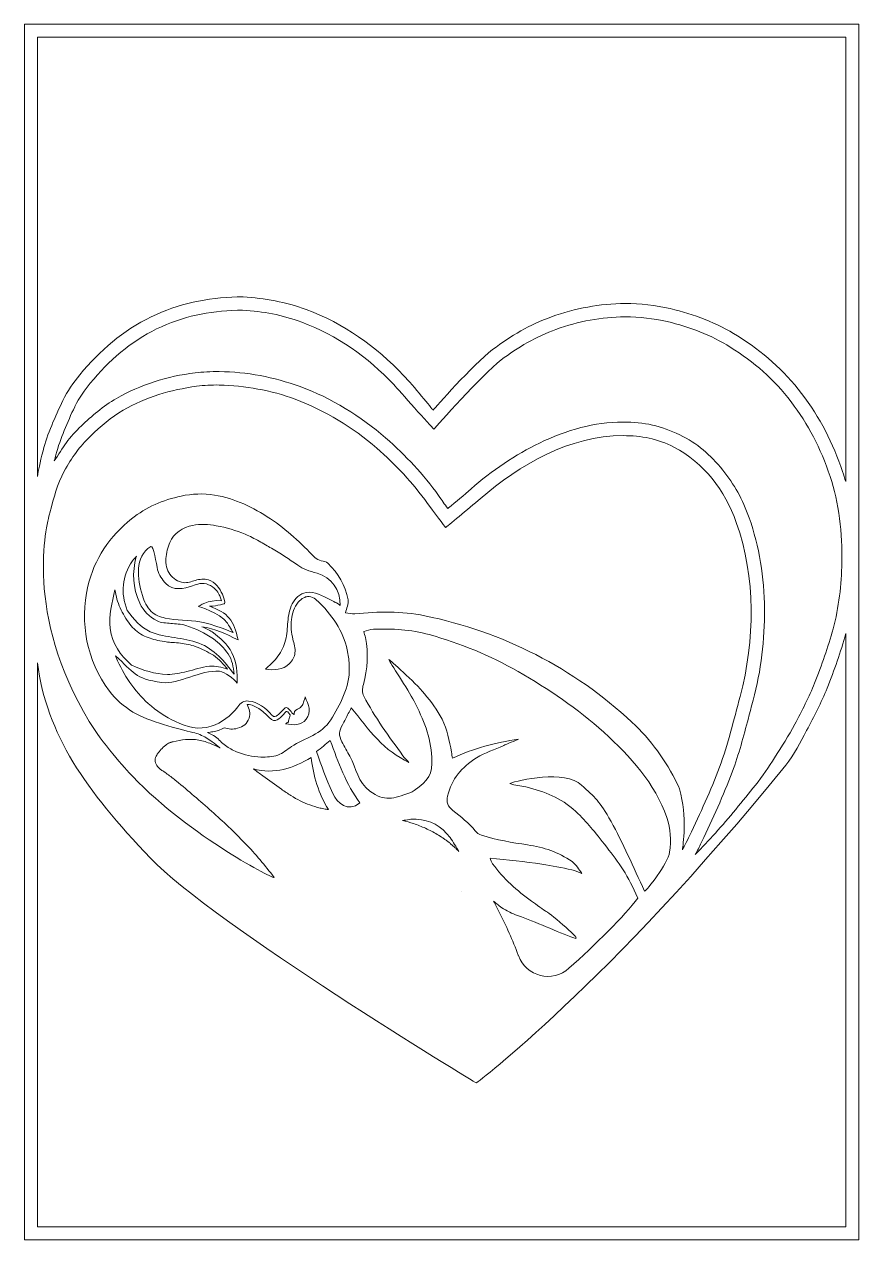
# Model space of a CAD drawing. Header units: millimetres. Extents: x 31 to 886, y -1164 to 562.
# Drawn here: x 31 to 417, y 0 to 562 of the extents above; entities that cross this region are included whole.
import ezdxf

# ---------------------------------------------------------------- set-up
doc = ezdxf.new("R2010")
doc.units = ezdxf.units.MM
doc.header["$MEASUREMENT"] = 0
doc.layers.add('Layer 6', color=7, linetype='Continuous')

msp = doc.modelspace()

# ---------------------------------------------------------------- linework, layer by layer
at = {"layer": 'Layer 6', "lineweight": 0}
msp.add_lwpolyline([(31.47, 561.66), (31.47, 0.43), (416.77, 0.43), (416.77, 561.66), (31.47, 561.66)], dxfattribs=at)
for points, knots in [([(410.77, 555.66), (410.77, 555.66), (410.77, 350.51), (410.77, 350.51), (410.33, 352.04), (409.87, 353.57), (409.35, 355.1), (404.99, 368.05), (398.78, 380.3), (390.43, 391.2), (382.27, 401.83), (372.2, 410.67), (360.82, 417.77), (351.24, 423.75), (340.72, 427.85), (329.74, 430.36), (322.83, 431.94), (315.96, 432.74), (308.92, 432.7), (297.16, 432.63), (285.93, 430.55), (274.83, 426.56), (265.06, 423.04), (256.01, 417.8), (247.72, 411.47), (238.32, 404.27), (221.1, 384.45), (220.21, 383.55), (219.74, 383.94), (210.92, 394.98), (206.59, 399.51), (193.87, 412.82), (178.94, 423.51), (161.56, 429.96), (152.24, 433.43), (142.39, 435.18), (132.47, 435.77), (131.58, 435.83), (130.66, 435.86), (129.78, 435.83), (115.95, 435.43), (102.53, 432.6), (90.04, 426.61), (76.96, 420.34), (66.25, 410.88), (57.06, 399.85), (54.04, 396.23), (51.21, 392.16), (49.23, 388), (45.68, 380.52), (42.02, 372.46), (40.07, 364.73), (38.6, 358.93), (37.88, 355.68), (37.47, 352.92), (37.47, 352.92), (37.47, 555.66), (37.47, 555.66), (37.47, 555.66), (410.77, 555.66), (410.77, 555.66)], [0, 0, 0, 0, 1, 1, 1, 2, 2, 2, 3, 3, 3, 4, 4, 4, 5, 5, 5, 6, 6, 6, 7, 7, 7, 8, 8, 8, 9, 9, 9, 10, 10, 10, 11, 11, 11, 12, 12, 12, 13, 13, 13, 14, 14, 14, 15, 15, 15, 16, 16, 16, 17, 17, 17, 18, 18, 18, 19, 19, 19, 20, 20, 20, 20]), ([(344.07, 183.74), (344.13, 183.86), (344.25, 184.11), (344.3, 184.23), (349.27, 194.77), (354.31, 205.58), (358.37, 216.39), (361.48, 224.66), (363.58, 232.8), (365.81, 241.19), (366.56, 244.01), (367.26, 246.71), (368.02, 249.52), (371.66, 263.05), (373.44, 277.81), (373.26, 291.6), (373.08, 306.14), (370.83, 320.6), (366.2, 333.71), (363.13, 342.38), (359.24, 349.27), (354, 355.79), (348.22, 363), (342.2, 368.17), (334.12, 372.05), (325.49, 376.19), (317.91, 378.06), (307.78, 378.01), (294.67, 377.95), (282.03, 374.39), (269.3, 368.29), (258.74, 363.23), (246.97, 355.32), (237.78, 347.14), (234.59, 344.3), (230.65, 341.09), (227.36, 338.32), (227.25, 338.22), (227.08, 338.12), (227, 338), (225.4, 340.19), (224.4, 341.76), (222.77, 344.01), (215.58, 354.01), (207.79, 362.33), (198.24, 370.74), (187.07, 380.57), (172.99, 389.21), (158.83, 394.33), (146.45, 398.8), (134.31, 401.11), (121.46, 401.31), (117.54, 401.37), (113.9, 401.1), (110.3, 400.69), (97.47, 399.2), (84.96, 395.19), (74.03, 388.94), (67.7, 385.32), (62.52, 380.65), (57.78, 376.27), (52.06, 370.99), (49.21, 366.18), (45.22, 360.02), (45.54, 361.06), (45.7, 361.89), (45.98, 362.92), (48.08, 370.58), (51.35, 377.84), (54.68, 385.06), (54.72, 385.14), (54.8, 385.32), (54.84, 385.41), (56.57, 388.99), (59.48, 392.95), (61.9, 395.94), (70.27, 406.28), (80.85, 415.41), (92.53, 420.96), (104.91, 426.84), (116.48, 429.29), (129.81, 429.63), (130.66, 429.65), (131.36, 429.63), (132.24, 429.58), (141.87, 429.02), (150.28, 427.54), (159.55, 424.12), (175.77, 418.15), (190.08, 407.98), (202.03, 395.28), (204.58, 392.57), (219.05, 376.12), (220.58, 374.7), (222, 376.25), (242.39, 399.5), (251.71, 406.72), (258.92, 412.3), (268.14, 417.61), (276.97, 420.78), (287.37, 424.52), (297.96, 426.51), (308.88, 426.54), (315.51, 426.56), (321.98, 425.79), (328.34, 424.36), (338.63, 422.03), (348.67, 418.11), (357.47, 412.57), (368.53, 405.61), (377.57, 397.86), (385.54, 387.37), (393.51, 376.88), (399.09, 366.09), (403.58, 352.81), (407.62, 340.85), (409.31, 326.42), (409.01, 313), (408.78, 303.06), (407.67, 292.29), (404.93, 282.5), (402.53, 273.91), (399.78, 265.84), (396.38, 257.36), (393.91, 251.21), (390.53, 244.61), (387.23, 238.46), (384.4, 233.21), (381.32, 228.18), (377.91, 222.93), (375.19, 218.74), (372.43, 214.54), (369.04, 210.29), (363.22, 202.99), (356.94, 195.24), (350.57, 188.16), (347.6, 184.85), (344.42, 181.49), (341.32, 178.29), (342.3, 180.07), (343.2, 181.89), (344.07, 183.74)], [0, 0, 0, 0, 1, 1, 1, 2, 2, 2, 3, 3, 3, 4, 4, 4, 5, 5, 5, 6, 6, 6, 7, 7, 7, 8, 8, 8, 9, 9, 9, 10, 10, 10, 11, 11, 11, 12, 12, 12, 13, 13, 13, 14, 14, 14, 15, 15, 15, 16, 16, 16, 17, 17, 17, 18, 18, 18, 19, 19, 19, 20, 20, 20, 21, 21, 21, 22, 22, 22, 23, 23, 23, 24, 24, 24, 25, 25, 25, 26, 26, 26, 27, 27, 27, 28, 28, 28, 29, 29, 29, 30, 30, 30, 31, 31, 31, 32, 32, 32, 33, 33, 33, 34, 34, 34, 35, 35, 35, 36, 36, 36, 37, 37, 37, 38, 38, 38, 39, 39, 39, 40, 40, 40, 41, 41, 41, 42, 42, 42, 43, 43, 43, 44, 44, 44, 45, 45, 45, 46, 46, 46, 47, 47, 47, 47]), ([(334.64, 206.16), (334.27, 207.8), (333.72, 209.42), (332.97, 210.94), (327.69, 221.63), (320.79, 231.27), (312.01, 239.45), (285.31, 264.3), (252.18, 281.28), (216.37, 288.52), (205.37, 290.75), (195.06, 290.45), (184.02, 289.48), (182.63, 289.36), (181.17, 289.64), (179.79, 289.94), (180.13, 291.72), (181.3, 294.14), (180.95, 295.88), (179.55, 302.94), (176.49, 307.76), (171.61, 312.88), (170.85, 313.67), (169.58, 313.55), (168.59, 313.93), (167.6, 314.31), (166.34, 314.68), (165.59, 315.44), (159.23, 321.9), (152.65, 328.35), (145.1, 333.32), (137.05, 338.61), (128.77, 342.74), (119.22, 344.27), (114.1, 345.1), (108.95, 344.89), (103.83, 343.8), (95.44, 342.01), (87.7, 338.72), (80.94, 333.3), (71.02, 325.34), (63.61, 314.66), (60.8, 302.25), (56.9, 285.08), (60.2, 267.94), (70.72, 253.76), (73.62, 249.85), (77.41, 246.63), (81.61, 244.07), (88.62, 239.8), (103.13, 236.1), (109.31, 234.66), (111.48, 234.15), (113.56, 233.31), (115.46, 232.14), (116.39, 231.56), (117.3, 230.96), (118.19, 230.31), (119.39, 229.44), (120.54, 228.47), (121.72, 227.57), (121.76, 227.54), (121.78, 227.5), (121.82, 227.48), (120.46, 228.15), (119.2, 228.85), (117.77, 229.4), (115.9, 230.12), (113.94, 230.78), (111.95, 231.12), (109.95, 231.47), (107.89, 231.54), (105.89, 231.4), (103.89, 231.26), (102.04, 230.8), (100.1, 230.37), (99.86, 230.31), (99.65, 230.24), (99.41, 230.17), (99.32, 230.15), (99.16, 230.1), (99.08, 230.08), (99.01, 230.06), (98.96, 230.05), (98.91, 230.03), (98.85, 230.01), (98.83, 230.01), (98.78, 229.99), (98.73, 229.98), (98.61, 229.94), (98.57, 229.92), (98.21, 229.79), (97.78, 229.56), (97.5, 229.37), (97.22, 229.19), (96.97, 229.02), (96.77, 228.84), (95.95, 228.15), (95.26, 227.49), (94.54, 226.72), (94.18, 226.33), (93.9, 226.03), (93.55, 225.58), (93.21, 225.13), (92.92, 224.82), (92.56, 224.22), (92.21, 223.62), (91.84, 222.67), (91.85, 221.86), (91.85, 221.05), (92.16, 220.07), (92.57, 219.43), (92.97, 218.78), (93.44, 218.36), (93.93, 217.91), (94.43, 217.47), (94.84, 217.25), (95.37, 216.9), (96.07, 216.43), (96.75, 215.98), (97.45, 215.46), (98.85, 214.4), (100.3, 213.34), (101.67, 212.21), (107.16, 207.67), (112.64, 202.98), (117.94, 198.26), (123.24, 193.53), (128.42, 188.63), (133.3, 183.56), (138.19, 178.5), (142.58, 173.24), (146.78, 167.7), (147.83, 166.31), (108.03, 186.47), (81.5, 214.3), (78, 217.97), (67.11, 230.22), (61.4, 239.7), (31.41, 289.44), (41.52, 329.74), (43.18, 336.09), (45.15, 343.68), (46.53, 348.94), (49.86, 355.25), (53.2, 361.55), (56.98, 366.65), (61.94, 371.54), (66.57, 376.1), (71.51, 380.2), (77.09, 383.44), (87.58, 389.52), (98.99, 392.9), (110.96, 394.5), (114.43, 394.96), (117.93, 395.17), (121.4, 395.08), (133.5, 394.75), (145.2, 392.71), (156.56, 388.49), (170.47, 383.34), (183.02, 375.65), (194.21, 365.94), (202.96, 358.34), (210.79, 349.83), (217.64, 340.45), (220.15, 337), (225.72, 329.52), (226, 329.34), (226.42, 329.6), (236.78, 338.14), (241.99, 342.59), (260.38, 358.32), (282.94, 371.73), (308.02, 371.71), (316.34, 371.71), (323.88, 370.35), (331.42, 366.41), (345.43, 359.08), (354.93, 346.59), (360.25, 331.62), (369.3, 306.14), (368.92, 277.26), (361.99, 251.31), (358.99, 240.07), (356.47, 229.37), (352.51, 218.64), (348.48, 207.73), (343.52, 197.39), (338.64, 186.86), (337.63, 184.68), (335.34, 180.52), (335.34, 180.52), (335.34, 180.52), (337.6, 193.22), (334.64, 206.16)], [0, 0, 0, 0, 1, 1, 1, 2, 2, 2, 3, 3, 3, 4, 4, 4, 5, 5, 5, 6, 6, 6, 7, 7, 7, 8, 8, 8, 9, 9, 9, 10, 10, 10, 11, 11, 11, 12, 12, 12, 13, 13, 13, 14, 14, 14, 15, 15, 15, 16, 16, 16, 17, 17, 17, 18, 18, 18, 19, 19, 19, 20, 20, 20, 21, 21, 21, 22, 22, 22, 23, 23, 23, 24, 24, 24, 25, 25, 25, 26, 26, 26, 27, 27, 27, 28, 28, 28, 29, 29, 29, 30, 30, 30, 31, 31, 31, 32, 32, 32, 33, 33, 33, 34, 34, 34, 35, 35, 35, 36, 36, 36, 37, 37, 37, 38, 38, 38, 39, 39, 39, 40, 40, 40, 41, 41, 41, 42, 42, 42, 43, 43, 43, 44, 44, 44, 45, 45, 45, 46, 46, 46, 47, 47, 47, 48, 48, 48, 49, 49, 49, 50, 50, 50, 51, 51, 51, 52, 52, 52, 53, 53, 53, 54, 54, 54, 55, 55, 55, 56, 56, 56, 57, 57, 57, 58, 58, 58, 59, 59, 59, 60, 60, 60, 61, 61, 61, 62, 62, 62, 63, 63, 63, 64, 64, 64, 65, 65, 65, 65]), ([(134.39, 247.59), (134.7, 247.59), (135.02, 247.65), (135.33, 247.57), (137.17, 247.11), (138.8, 246.43), (140.35, 245.33), (142.15, 244.05), (143.54, 242.36), (145.2, 240.93), (145.6, 240.59), (146.03, 240.26), (146.54, 240.17), (148.72, 239.75), (151.06, 242.89), (152.29, 244.28), (152.71, 244.75), (153.44, 243.66), (153.69, 243.39), (153.87, 243.19), (154.06, 242.99), (154.14, 242.73), (154.28, 242.33), (153.99, 241.92), (153.85, 241.54), (153.62, 240.9), (153.48, 240.22), (153.39, 239.55), (152.96, 239.22), (152.48, 238.96), (152.09, 238.58), (155.71, 238.12), (159.12, 237.59), (161.62, 240.81), (164.22, 244.14), (162.63, 247.6), (161.08, 251.05), (161.21, 250.75), (160.73, 249.94), (160.63, 249.64), (160.42, 248.95), (160.28, 248.26), (159.97, 247.6), (159.64, 246.91), (159.14, 246.27), (158.47, 245.89), (157.08, 245.09), (156.13, 245.05), (156.05, 243.22), (156.05, 243.14), (156.1, 243.06), (156.09, 242.99), (156.07, 242.92), (156.05, 242.99), (156.01, 242.99), (155.96, 242.99), (155.93, 242.98), (155.88, 243.01), (155.83, 243.04), (155.8, 243.05), (155.75, 243.1), (155.63, 243.26), (155.54, 243.34), (155.33, 243.44), (154.98, 243.61), (154.77, 243.91), (154.69, 244.3), (154.68, 244.34), (154.65, 244.37), (154.63, 244.39), (154.45, 244.59), (154.28, 244.78), (154.09, 244.96), (153.5, 245.49), (152.75, 246.65), (151.93, 245.96), (150.81, 245.03), (149.87, 243.92), (148.78, 242.97), (148.21, 242.47), (147.35, 241.73), (146.54, 242.05), (146.24, 242.17), (146.02, 242.42), (145.8, 242.66), (143.04, 245.71), (139.27, 248.86), (134.99, 249.17), (134.02, 249.24), (133.01, 249.15), (132.16, 248.67), (131.25, 248.15), (130.63, 247.25), (130, 246.42), (126.94, 242.41), (122.56, 239.07), (117.73, 237.51), (112.1, 235.68), (106.42, 237.1), (101.27, 239.64), (96.74, 241.88), (92.41, 244.59), (88.66, 248), (82.14, 253.93), (77.32, 261.12), (73.85, 269.22), (73.75, 269.45), (73.81, 269.79), (73.53, 269.99), (82.06, 262.58), (82.19, 259.42), (94.97, 257.73), (102.71, 256.71), (112.74, 263.65), (121.6, 262.92), (124.11, 262.71), (128.17, 259.5), (129.74, 257.36), (129.9, 262.17), (129.53, 267.11), (127.3, 271.43), (125.08, 275.76), (121.96, 278.22), (118.12, 281.05), (116.79, 282.03), (114.97, 282.79), (113.43, 283.5), (119.44, 282.47), (124.72, 280.19), (130.11, 277.4), (128.3, 286.2), (125.58, 290.03), (116.87, 292.95), (116.84, 292.96), (116.9, 293.02), (116.98, 292.99), (118.07, 292.69), (123.87, 294.07), (123.87, 294.07), (124.54, 294.23), (123.07, 298.04), (122.89, 298.45), (121.7, 301.26), (119.5, 304.17), (116.47, 305.11), (114.49, 305.73), (112.37, 305.42), (110.42, 304.88), (108.57, 304.36), (106.84, 303.56), (104.86, 303.89), (102.41, 304.29), (100.12, 305.66), (98.69, 307.69), (97.2, 309.79), (96.66, 312.44), (96.8, 315), (96.93, 317.56), (97.69, 320.04), (98.63, 322.43), (100.31, 326.72), (104.76, 329.4), (109.13, 330.29), (112.73, 331.01), (116.47, 330.71), (120.09, 330.08), (124.69, 329.29), (129.19, 327.96), (133.48, 326.15), (135.65, 325.23), (137.76, 324.2), (139.81, 323.04), (140.84, 322.46), (141.84, 321.86), (142.83, 321.22), (143.73, 320.64), (144.64, 320.27), (145.55, 319.74), (149.71, 317.3), (153.74, 314.65), (157.7, 311.91), (160.29, 310.11), (162.87, 309.2), (166.67, 308.17), (173.37, 306.35), (177.28, 300.46), (177.36, 293.24), (177.36, 293.54), (175.35, 294.54), (175.05, 294.72), (174.24, 295.19), (173.41, 295.62), (172.57, 296.04), (169.3, 297.69), (165.43, 299.97), (161.62, 299.31), (158.77, 298.81), (156.44, 296.63), (155.12, 294.08), (153.81, 291.52), (153.37, 288.62), (153.11, 285.76), (152.86, 282.9), (152.76, 280.01), (152.06, 277.23), (151.39, 274.56), (150.15, 272.04), (148.52, 269.81), (147.69, 268.67), (146.76, 267.61), (145.75, 266.63), (145.26, 266.16), (144.75, 265.7), (144.22, 265.27), (144.04, 265.13), (142.89, 263.9), (142.79, 263.92), (146.79, 263.31), (150.86, 263.48), (153.92, 266.46), (155.28, 267.79), (156.23, 269.56), (156.42, 271.45), (156.65, 273.55), (155.96, 275.63), (155.46, 277.68), (154.75, 280.64), (154.42, 283.73), (154.82, 286.76), (155.18, 289.51), (156.01, 292.68), (157.87, 294.82), (158.61, 295.67), (159.54, 296.36), (160.56, 296.87), (161.06, 297.12), (161.59, 297.34), (162.15, 297.42), (163.23, 297.58), (164.33, 297.23), (165.26, 296.65), (166.19, 296.08), (166.97, 295.3), (167.73, 294.52), (170.98, 291.18), (174.12, 287.67), (176.39, 283.58), (178.55, 279.67), (180.1, 275.5), (180.87, 271.1), (181.27, 268.88), (181.47, 266.62), (181.52, 264.37), (181.7, 255.52), (177.15, 247.32), (172.92, 240.43), (168.92, 233.93), (160.87, 232.01), (154.78, 228.1), (152.66, 226.75), (150.98, 225.03), (148.53, 224.21), (146.02, 223.37), (143.32, 223.23), (140.69, 223.32), (136.89, 223.46), (133, 224.24), (129.45, 225.74), (127.63, 226.5), (125.89, 227.46), (124.27, 228.61), (122.6, 229.79), (121.36, 231.4), (119.74, 232.62), (119.69, 232.66), (119.65, 232.69), (119.6, 232.73), (118.44, 233.55), (117.24, 234.05), (115.98, 234.67), (116.41, 234.46), (117.98, 234.93), (118.48, 235.01), (119.36, 235.15), (120.23, 235.35), (121.08, 235.61), (122.03, 235.89), (122.87, 236.37), (123.77, 236.76), (125.82, 236.23), (127.88, 235.95), (129.93, 236.57), (132.6, 237.37), (134.25, 238.63), (135.2, 241.27), (135.99, 243.49), (135.26, 245.5), (134.39, 247.59)], [0, 0, 0, 0, 1, 1, 1, 2, 2, 2, 3, 3, 3, 4, 4, 4, 5, 5, 5, 6, 6, 6, 7, 7, 7, 8, 8, 8, 9, 9, 9, 10, 10, 10, 11, 11, 11, 12, 12, 12, 13, 13, 13, 14, 14, 14, 15, 15, 15, 16, 16, 16, 17, 17, 17, 18, 18, 18, 19, 19, 19, 20, 20, 20, 21, 21, 21, 22, 22, 22, 23, 23, 23, 24, 24, 24, 25, 25, 25, 26, 26, 26, 27, 27, 27, 28, 28, 28, 29, 29, 29, 30, 30, 30, 31, 31, 31, 32, 32, 32, 33, 33, 33, 34, 34, 34, 35, 35, 35, 36, 36, 36, 37, 37, 37, 38, 38, 38, 39, 39, 39, 40, 40, 40, 41, 41, 41, 42, 42, 42, 43, 43, 43, 44, 44, 44, 45, 45, 45, 46, 46, 46, 47, 47, 47, 48, 48, 48, 49, 49, 49, 50, 50, 50, 51, 51, 51, 52, 52, 52, 53, 53, 53, 54, 54, 54, 55, 55, 55, 56, 56, 56, 57, 57, 57, 58, 58, 58, 59, 59, 59, 60, 60, 60, 61, 61, 61, 62, 62, 62, 63, 63, 63, 64, 64, 64, 65, 65, 65, 66, 66, 66, 67, 67, 67, 68, 68, 68, 69, 69, 69, 70, 70, 70, 71, 71, 71, 72, 72, 72, 73, 73, 73, 74, 74, 74, 75, 75, 75, 76, 76, 76, 77, 77, 77, 78, 78, 78, 79, 79, 79, 80, 80, 80, 81, 81, 81, 82, 82, 82, 83, 83, 83, 84, 84, 84, 85, 85, 85, 86, 86, 86, 87, 87, 87, 88, 88, 88, 89, 89, 89, 90, 90, 90, 91, 91, 91, 92, 92, 92, 93, 93, 93, 94, 94, 94, 95, 95, 95, 96, 96, 96, 97, 97, 97, 98, 98, 98, 99, 99, 99, 99]), ([(89.86, 320.58), (91, 321.31), (92.4, 312.28), (92.96, 309.79), (93.47, 307.5), (95.22, 305.06), (96.79, 303.38), (99.96, 300), (105.13, 300.97), (109.08, 302.33), (110.2, 302.72), (111.31, 303.17), (112.48, 303.39), (115.27, 303.93), (117.93, 302.49), (119.83, 300.54), (120.48, 299.86), (121.02, 299.08), (121.45, 298.25), (121.59, 297.98), (122.43, 295.46), (122.48, 295.46), (116.27, 296.1), (111.86, 292.82), (111.86, 292.82), (111.86, 292.82), (121.55, 290.15), (125.19, 285.19), (125.59, 284.64), (127.8, 280.79), (127.8, 280.79), (127.8, 280.79), (118.24, 284.88), (112.48, 285.76), (107.5, 286.52), (101.64, 286.43), (96.46, 287.49), (94.13, 287.97), (91.77, 288.73), (90.01, 290.55), (88.06, 292.57), (86.74, 295.13), (85.94, 297.89), (83.68, 305.74), (82.06, 315.57), (89.86, 320.58)], [0, 0, 0, 0, 1, 1, 1, 2, 2, 2, 3, 3, 3, 4, 4, 4, 5, 5, 5, 6, 6, 6, 7, 7, 7, 8, 8, 8, 9, 9, 9, 10, 10, 10, 11, 11, 11, 12, 12, 12, 13, 13, 13, 14, 14, 14, 15, 15, 15, 15]), ([(84.73, 294.41), (86.61, 290.37), (88.93, 288.39), (92.83, 286.13), (94.38, 285.23), (97.06, 285.23), (99.08, 285), (101.31, 284.74), (103.74, 284.8), (106.02, 284.06), (110.58, 282.6), (114.83, 280.69), (118.8, 277.84), (121.43, 275.94), (123.72, 273.73), (125.56, 270.94), (127.4, 268.15), (127.99, 264.84), (128.26, 261.56), (123.95, 267.55), (119.07, 273.17), (112.09, 275.89), (104.65, 278.78), (96.93, 278.06), (89.61, 281.19), (85.02, 283.16), (82.01, 286.96), (79.03, 290.87), (79, 290.91), (78.98, 290.98), (78.96, 291.03), (75.76, 299.15), (76.56, 306.62), (81.37, 313.91), (81.91, 314.73), (82.63, 315.29), (83.23, 316.05), (83.23, 315.99), (83.16, 315.93), (83.14, 315.87), (81.13, 308.37), (81.46, 301.44), (84.73, 294.41)], [0, 0, 0, 0, 1, 1, 1, 2, 2, 2, 3, 3, 3, 4, 4, 4, 5, 5, 5, 6, 6, 6, 7, 7, 7, 8, 8, 8, 9, 9, 9, 10, 10, 10, 11, 11, 11, 12, 12, 12, 13, 13, 13, 14, 14, 14, 14]), ([(80.1, 284.65), (81.74, 282.51), (83.71, 280.9), (86, 279.62), (88.29, 278.35), (90.62, 277.79), (93.11, 277.11), (94.39, 276.77), (95.62, 276.69), (96.97, 276.47), (97.69, 276.36), (98.25, 276.31), (99.16, 276.22), (100.06, 276.14), (101.56, 276.09), (102.58, 276.1), (105, 275.68), (107.41, 275.38), (109.73, 274.62), (112.52, 273.71), (115.06, 272.36), (117.63, 270.98), (118.03, 270.77), (118.45, 270.6), (118.82, 270.33), (120.09, 269.37), (121.28, 268.34), (122.4, 267.21), (123.45, 266.16), (124.38, 264.98), (125.31, 263.84), (122.56, 264.82), (119.77, 265.53), (116.87, 265.26), (113.23, 264.92), (109.96, 263.6), (106.46, 262.81), (103.44, 262.12), (100.59, 261.37), (97.47, 261.47), (91.6, 261.64), (86.38, 263.28), (81.05, 265.68), (81.02, 265.69), (80.96, 265.7), (80.93, 265.73), (75.59, 270.57), (72.07, 275.34), (71.11, 282.62), (70.3, 288.75), (71.88, 294.57), (73.27, 300.51), (73.84, 297.66), (74.41, 294.82), (75.66, 292.18), (76.92, 289.55), (78.34, 286.93), (80.1, 284.65)], [0, 0, 0, 0, 1, 1, 1, 2, 2, 2, 3, 3, 3, 4, 4, 4, 5, 5, 5, 6, 6, 6, 7, 7, 7, 8, 8, 8, 9, 9, 9, 10, 10, 10, 11, 11, 11, 12, 12, 12, 13, 13, 13, 14, 14, 14, 15, 15, 15, 16, 16, 16, 17, 17, 17, 18, 18, 18, 19, 19, 19, 19]), ([(263.02, 209.47), (272.02, 207.23), (278.88, 204.77), (286.09, 198.13), (291.7, 192.98), (294.3, 189.33), (300.43, 181.62), (305.74, 174.95), (310.46, 168.44), (314.69, 158.21), (309.01, 150.04), (294.66, 136.37), (282.97, 125.78), (275.33, 118.85), (263.11, 121.91), (259.6, 131.6), (259.58, 131.67), (259.55, 131.74), (259.53, 131.81), (258.26, 135.27), (256.83, 138.66), (255.36, 142.03), (253.88, 145.4), (252.26, 148.7), (250.62, 152), (249.81, 153.62), (248.97, 155.22), (248.05, 156.82), (249.9, 155.56), (250.54, 154.37), (252.68, 153.27), (255.37, 151.89), (255.79, 151.3), (259.62, 149.97), (267.1, 147.37), (277.72, 142.49), (285.2, 139.76), (290.34, 137.88), (274.5, 150.77), (272.47, 151.96), (271.26, 152.67), (267.84, 155.17), (265.66, 156.77), (259.17, 161.5), (252.55, 167.18), (247.72, 173.95), (247.2, 174.67), (246.9, 175.83), (246.52, 176.63), (254.52, 175.9), (262.56, 174.97), (270.5, 173.83), (275.18, 173.17), (279.69, 172.16), (284.28, 171.18), (285.89, 170.83), (287.36, 170.03), (288.92, 169.56), (287.56, 171.36), (286.25, 173.72), (284.4, 175.01), (278.07, 179.44), (271.36, 181.65), (263.84, 182.74), (256.55, 183.81), (249.6, 185.09), (242.61, 187.17), (241.41, 187.53), (240.35, 188.31), (239.65, 189.19), (236.7, 192.9), (232.98, 195.77), (229.4, 198.62), (227.06, 200.48), (226.19, 202.48), (226.89, 205.29), (228.87, 213.25), (233.36, 218.61), (240.24, 222.93), (244.22, 225.42), (248.64, 226.65), (252.82, 228.64), (253.95, 229.17), (258.5, 231.02), (259.61, 231.57), (249.05, 229.88), (238.78, 227.43), (229.13, 222.72), (228.94, 223.58), (228.85, 224.74), (228.7, 225.56), (227.75, 230.8), (226.7, 236.01), (224.33, 240.72), (222.15, 245.08), (219.3, 248.87), (216.26, 252.54), (211.69, 258.06), (200.26, 268.07), (199.8, 268.39), (200.12, 267.08), (208.57, 254.68), (211.48, 249.04), (215.72, 240.82), (219.1, 232.66), (219.59, 223.18), (220, 215.01), (218.14, 212.6), (211.46, 207.92), (210.83, 207.48), (210.17, 207.03), (209.44, 206.76), (201.92, 204.09), (197.7, 202.54), (190.96, 207.58), (185.42, 211.73), (184.76, 217.96), (181.76, 223.63), (180.61, 225.81), (179.16, 228.21), (178.08, 230.3), (176.46, 233.42), (176.84, 235.16), (178.29, 238.22), (178.65, 238.98), (179.29, 239.92), (179.73, 240.82), (180.54, 242.46), (181.53, 244.29), (182.36, 245.96), (186.46, 241.21), (190.18, 236.07), (194.46, 231.49), (198.73, 226.92), (203.51, 223.65), (209.05, 220.82), (208.2, 221.82), (207.04, 222.8), (206.28, 223.85), (199.89, 232.8), (193.28, 241.6), (188.25, 251.36), (187.28, 253.23), (187.48, 254.8), (188, 256.81), (189.91, 264.13), (190.51, 270.94), (188.93, 278.44), (188.75, 279.28), (188.41, 280.37), (188.22, 281.25), (189.69, 281.61), (191.13, 282.32), (192.65, 282.36), (201.42, 282.57), (209.88, 282.23), (218.4, 279.85), (232.8, 275.83), (246.43, 270.23), (259.5, 262.74), (273.5, 254.73), (286.95, 245.66), (299.08, 234.73), (311.21, 223.8), (322.77, 211.1), (328.1, 195.37), (329.89, 190.09), (330.2, 184.87), (329.43, 179.41), (328.69, 174.09), (318.87, 161.54), (317.86, 161.38), (312.7, 172.51), (307.8, 183.91), (302.41, 193.5), (297.01, 203.09), (295.03, 204.57), (288.77, 210.39), (281.13, 217.48), (259.41, 212.7), (255.6, 211.09), (258.12, 210.14), (260.45, 210.1), (263.02, 209.47)], [0, 0, 0, 0, 1, 1, 1, 2, 2, 2, 3, 3, 3, 4, 4, 4, 5, 5, 5, 6, 6, 6, 7, 7, 7, 8, 8, 8, 9, 9, 9, 10, 10, 10, 11, 11, 11, 12, 12, 12, 13, 13, 13, 14, 14, 14, 15, 15, 15, 16, 16, 16, 17, 17, 17, 18, 18, 18, 19, 19, 19, 20, 20, 20, 21, 21, 21, 22, 22, 22, 23, 23, 23, 24, 24, 24, 25, 25, 25, 26, 26, 26, 27, 27, 27, 28, 28, 28, 29, 29, 29, 30, 30, 30, 31, 31, 31, 32, 32, 32, 33, 33, 33, 34, 34, 34, 35, 35, 35, 36, 36, 36, 37, 37, 37, 38, 38, 38, 39, 39, 39, 40, 40, 40, 41, 41, 41, 42, 42, 42, 43, 43, 43, 44, 44, 44, 45, 45, 45, 46, 46, 46, 47, 47, 47, 48, 48, 48, 49, 49, 49, 50, 50, 50, 51, 51, 51, 52, 52, 52, 53, 53, 53, 54, 54, 54, 55, 55, 55, 56, 56, 56, 57, 57, 57, 58, 58, 58, 59, 59, 59, 60, 60, 60, 61, 61, 61, 61]), ([(37.47, 6.43), (37.47, 6.43), (37.47, 266.78), (37.47, 266.78), (41.84, 233.56), (59.48, 208.16), (89.67, 176.61), (118.48, 146.49), (239.49, 73.01), (240.25, 72.83), (240.73, 73.42), (300.23, 117.64), (383.08, 219.52), (387.29, 224.7), (389.69, 229.99), (392.71, 235.55), (396.24, 242.07), (399.5, 248.4), (402.2, 255.17), (405.5, 263.44), (408.44, 271.76), (410.77, 280.3), (410.77, 280.3), (410.77, 6.43), (410.77, 6.43), (410.77, 6.43), (37.47, 6.43), (37.47, 6.43)], [0, 0, 0, 0, 1, 1, 1, 2, 2, 2, 3, 3, 3, 4, 4, 4, 5, 5, 5, 6, 6, 6, 7, 7, 7, 8, 8, 8, 9, 9, 9, 9]), ([(166.34, 225.88), (168.61, 227.41), (170.56, 229.35), (172.74, 231), (176.32, 220.94), (180.11, 210.72), (186.44, 202.11), (180.69, 197.55), (175.92, 202.11), (173.89, 206.46), (170.36, 214.02), (168.95, 218.75), (166.34, 225.88)], [0, 0, 0, 0, 1, 1, 1, 2, 2, 2, 3, 3, 3, 4, 4, 4, 4]), ([(163.9, 223.09), (164.92, 214.65), (167.29, 206.27), (171.87, 199.03), (171.75, 199.05), (171.75, 199.05), (171.6, 199.07), (171.45, 199.1), (171.15, 199.14), (170.97, 199.17), (170.78, 199.21), (170.51, 199.25), (170.35, 199.28), (169.53, 199.43), (168.78, 199.56), (167.99, 199.76), (164.81, 200.55), (161.84, 201.61), (158.89, 203.05), (157.4, 203.78), (156, 204.64), (154.56, 205.53), (153.85, 205.97), (153.13, 206.44), (152.37, 206.95), (151.79, 207.33), (150.79, 208.01), (150.23, 208.4), (147.23, 210.48), (144.42, 212.53), (141.51, 214.66), (140.09, 215.7), (138.65, 216.75), (137.22, 217.8), (146.86, 215.21), (155.57, 218.12), (163.9, 223.09)], [0, 0, 0, 0, 1, 1, 1, 2, 2, 2, 3, 3, 3, 4, 4, 4, 5, 5, 5, 6, 6, 6, 7, 7, 7, 8, 8, 8, 9, 9, 9, 10, 10, 10, 11, 11, 11, 12, 12, 12, 12]), ([(232.17, 179.63), (232.01, 179.77), (231.89, 179.92), (231.74, 180.07), (231.38, 180.44), (231.02, 180.8), (230.65, 181.16), (230.27, 181.52), (229.9, 181.86), (229.51, 182.22), (229.11, 182.57), (228.74, 182.88), (228.31, 183.24), (227.98, 183.5), (227.46, 183.9), (227.14, 184.16), (226.71, 184.5), (226.33, 184.77), (225.91, 185.07), (225.49, 185.37), (225.1, 185.67), (224.68, 185.95), (223.83, 186.51), (222.98, 187.07), (222.11, 187.58), (220.37, 188.6), (218.59, 189.56), (216.76, 190.39), (214.93, 191.22), (213.07, 191.93), (211.18, 192.57), (209.49, 193.15), (207.81, 193.57), (206.08, 194.03), (208.22, 194.24), (210.11, 194.75), (212.32, 194.62), (219.17, 194.22), (223.89, 191.6), (228.02, 186.11), (229.56, 184.07), (230.78, 181.78), (232.17, 179.63)], [0, 0, 0, 0, 1, 1, 1, 2, 2, 2, 3, 3, 3, 4, 4, 4, 5, 5, 5, 6, 6, 6, 7, 7, 7, 8, 8, 8, 9, 9, 9, 10, 10, 10, 11, 11, 11, 12, 12, 12, 13, 13, 13, 14, 14, 14, 14]), ([(233.45, 161.26), (233.45, 161.26), (233.45, 161.26), (233.44, 161.28), (233.43, 161.29), (233.43, 161.29), (233.44, 161.27), (233.45, 161.27), (233.46, 161.26), (233.45, 161.26)], [0, 0, 0, 0, 1, 1, 1, 2, 2, 2, 3, 3, 3, 3])]:
    msp.add_open_spline(points, degree=3, knots=knots, dxfattribs=at)

doc.saveas('drawing.dxf')
